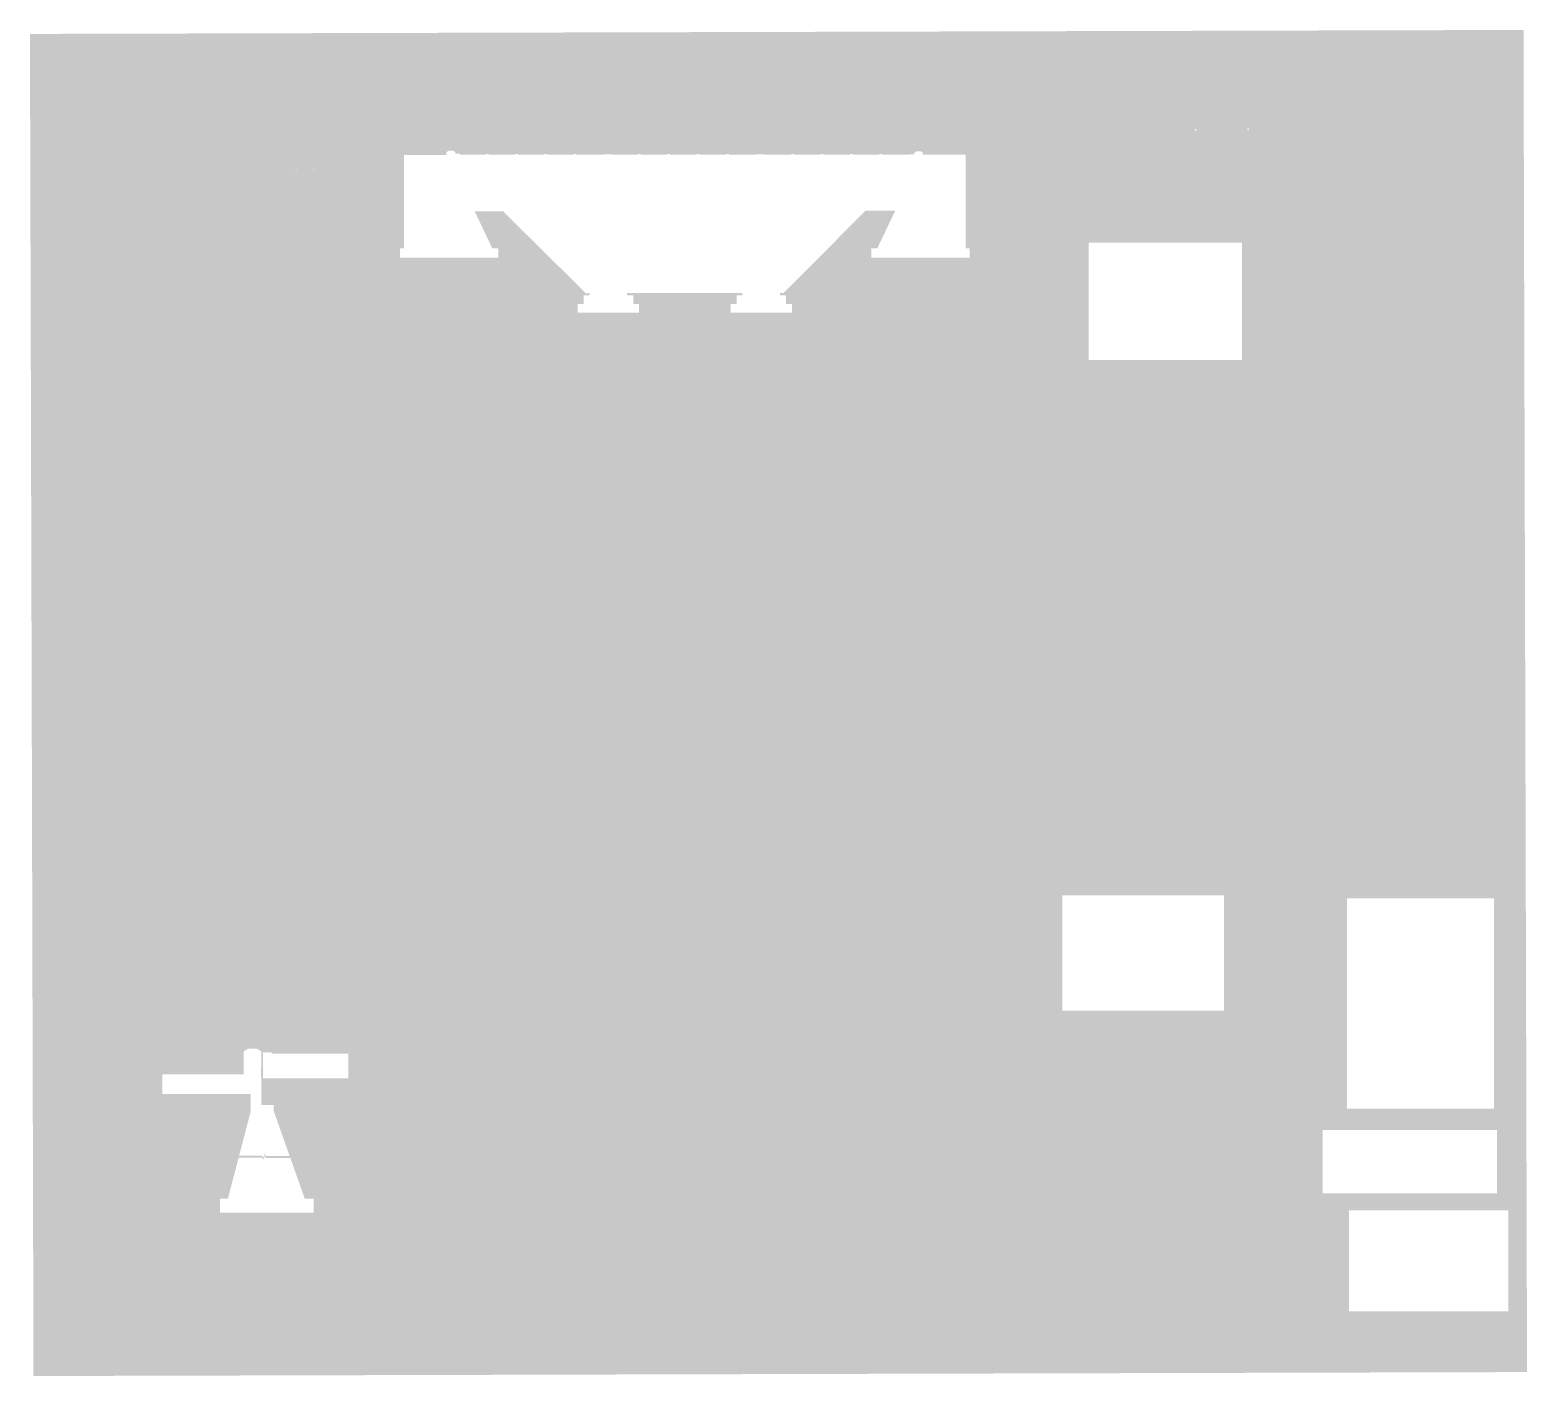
# Model space of a CAD drawing. Header units: metres. Extents: x -1552452794 to 344731, y 2311 to 4475819590.
# Drawn here: x 5124 to 107255, y 2311 to 94108 of the extents above.
import ezdxf

# ---------------------------------------------------------------- set-up
doc = ezdxf.new("R2010")
doc.units = ezdxf.units.M
doc.header["$MEASUREMENT"] = 0
doc.layers.add('DRAWING', color=2, linetype='Continuous')

msp = doc.modelspace()

# ---------------------------------------------------------------- hatches: boundary and pattern name
at = {"layer": 'DRAWING'}
h = msp.add_hatch(dxfattribs=at)
h.set_pattern_fill('AR-CONC', color=256, scale=25)
h.set_pattern_definition([(50, (0, 0), (179.31505, -15.68803), [18.75, -206.25]), (355, (0, 0), (-34.68783, 188.04803), [15, -165]), (100.45144, (14.94, -1.3), (144.62721, 172.36), [15.93505, -175.28553]), (46.1842, (0, 50), (266.81033, -41.37982), [28.125, -309.375]), (96.63564, (22.23, 46.55), (233.6655, 243.52965), [23.9026, -262.92844]), (351.18416, (0, 50), (233.6655, 243.52965), [22.5, -247.5]), (21, (25, 37.5), (149.22676, -100.65472), [18.75, -206.25]), (326, (25, 37.5), (60.82883, 181.2875), [15, -165]), (71.45144, (37.44, 29.11), (210.0556, 80.63279), [15.93505, -175.28553]), (37.5, (0, 0), (3.039964, 83.223463), [0, -163, 0, -167.5, 0, -165.625]), (7.5, (0, 0), (65.767384, 98.60293), [0, -95.5, 0, -159.25, 0, -63.125]), (327.5, (-55.75, 0), (133.45561, -5.638718), [0, -62.5, 0, -195, 0, -258.75]), (317.5, (-80.75, 0), (145.79654, 25.02625), [0, -81.25, 0, -129.5, 0, -183.75])])
h.paths.add_polyline_path([(107011.69113, 94107.65244), (5124.30199, 93837.34596), (5367.11967, 2311.38623), (107254.50881, 2581.69271)])
h.paths.add_polyline_path([(21019.74848, 22609.9762), (21019.74848, 20785.58984), (21759.03384, 20785.58984), (21754.42423, 20385.84088), (22844.3314, 17308.53709), (21218.5071, 17308.53709), (21150.44502, 17475.88777), (21045.73344, 17188.254), (20982.90661, 17334.68566), (19394.64806, 17334.68566), (20192.66058, 20385.84088), (20192.66058, 21541.30222), (14148.74235, 21541.30222), (14148.74235, 21735.67754), (14148.74235, 22876.42293), (19701.67626, 22876.42293), (19701.67626, 24439.28047), (20009.6359, 24648.01908), (20603.55871, 24648.01908), (20906.01909, 24450.26683), (20894.62736, 22876.42293), (20916.06872, 21735.67754), (20916.06872, 20785.58984), (21019.74848, 20785.58984), (21019.74848, 24380.73731), (21605.49066, 24380.73731), (21605.49066, 24303.42994), (26837.66172, 24303.42994), (26837.66172, 22609.9762)], flags=16)
h.paths.add_polyline_path([(21150.44502, 17339.91541), (21218.5071, 17172.56474), (22892.48954, 17172.56474), (23870.9468, 14409.93475), (24480.70621, 14409.93475), (24480.70621, 13461.9835), (18091.67224, 13461.9835), (18091.67224, 14409.93475), (18629.69588, 14409.93475), (19359.08525, 17198.7133), (20982.90661, 17198.7133), (21045.73344, 17052.28164)], flags=16)
h.paths.add_polyline_path([(75557.38376, 27218.28029), (75557.38376, 35101.3204), (86582.58839, 35101.3204), (86582.58839, 27218.28029)], flags=16)
h.paths.add_polyline_path([(42496.47211, 74827.16284), (42496.47211, 75414.66364), (42899.64656, 75414.66364), (42899.64656, 76021.11585), (43288.51154, 76021.11585), (43304.23668, 76172.23454), (43063.84018, 76135.97534), (37404.06111, 81735.78706), (35466.93066, 81732.79739), (36670.47303, 79205.62909), (37067.38324, 79205.62909), (37067.38324, 78578.92918), (32761.72001, 78578.92918), (30377.17908, 78586.08507), (30377.17908, 79205.62909), (30647.35078, 79205.62909), (30647.35078, 84591.1929), (24549.68502, 84591.1929), (24505.50192, 84513.44332), (24442.09857, 84591.1929), (23327.32179, 84591.1929), (23283.13869, 84513.44332), (23219.73534, 84591.1929), (30647.35078, 84591.1929), (30647.35078, 84675.12354), (30647.35078, 85571.63408), (33531.86226, 85571.63408), (33531.86226, 85774.92578), (33701.46205, 85876.57163), (33999.95764, 85869.79532), (34149.20544, 85774.92578), (34150.55962, 85660.27264), (34468.29391, 85660.27264), (34468.29391, 85609.76583), (36237.71778, 85609.76583), (36237.71778, 85650.09024), (36422.7446, 85650.09024), (36422.7446, 85609.76583), (38240.68245, 85609.76583), (38240.68245, 85650.09024), (38425.70928, 85650.09024), (38425.70928, 85609.76583), (40211.05888, 85609.76583), (40211.05888, 85650.09024), (40396.08571, 85650.09024), (40396.08571, 85609.76583), (42214.77555, 85609.76583), (42214.77555, 85650.09024), (42399.80238, 85650.09024), (42399.80238, 85609.76583), (44242.92523, 85609.76583), (44242.92523, 85636.71203), (44852.90748, 85636.71203), (44852.90748, 85609.76583), (46606.45243, 85609.76583), (46606.45243, 85650.09024), (46791.47926, 85650.09024), (46791.47926, 85609.76583), (48612.17801, 85609.76583), (48612.17801, 85650.09024), (48797.20484, 85650.09024), (48797.20484, 85609.76583), (50612.49178, 85609.76583), (50612.49178, 85650.09024), (50797.51861, 85650.09024), (50797.51861, 85609.76583), (52623.0673, 85609.76583), (52623.0673, 85650.09024), (52808.09413, 85650.09024), (52808.09413, 85609.76583), (54667.99457, 85609.76583), (54667.99457, 85636.71203), (55277.97682, 85636.71203), (55277.97682, 85609.76583), (57059.21664, 85609.76583), (57059.21664, 85650.09024), (57244.24347, 85650.09024), (57244.24347, 85609.76583), (59064.38485, 85609.76583), (59064.38485, 85650.09024), (59249.41168, 85650.09024), (59249.41168, 85609.76583), (61066.09205, 85609.76583), (61066.09205, 85650.09024), (61251.11888, 85650.09024), (61251.11888, 85609.76583), (63074.77995, 85609.76583), (63074.77995, 85650.09024), (63259.80678, 85650.09024), (63259.80678, 85609.76583), (65106.89668, 85609.76583), (65106.89668, 85636.71203), (65434.43657, 85636.71203), (65434.43657, 85678.84203), (65598.72947, 85840.3613), (65872.9173, 85840.3613), (66045.16348, 85735.02263), (66045.16348, 85597.83522), (68949.28117, 85597.83522), (68949.28117, 84675.12354), (68949.28117, 79205.62909), (69219.45286, 79205.62909), (69219.45286, 78586.08507), (66834.91193, 78586.08507), (66834.91193, 78578.92918), (62529.2487, 78578.92918), (62529.2487, 79205.62909), (62926.15892, 79205.62909), (64153.25166, 81782.24787), (62122.55513, 81782.24787), (56545.01504, 76172.23454), (56280.23065, 76172.23454), (56297.05757, 76021.11585), (56703.95367, 76021.11585), (56703.95367, 75414.66364), (57102.38424, 75414.66364), (57102.38424, 74827.16284), (52923.60452, 74827.16284), (52923.60452, 75414.66364), (53326.77897, 75414.66364), (53326.77897, 76021.11585), (53715.64395, 76021.11585), (53731.36908, 76172.23454), (45853.09824, 76172.23454), (45869.92517, 76021.11585), (46276.82126, 76021.11585), (46276.82126, 75414.66364), (46675.25184, 75414.66364), (46675.25184, 74827.16284)], flags=16)
h.paths.add_polyline_path([(44058.8219, 76172.23454), (44058.8219, 77140.82378), (40318.59479, 80857.73909), (44058.8219, 80857.73909), (44058.8219, 83423.80609), (44058.8219, 83695.55267), (34665.00695, 83695.55267), (34665.00695, 83532.24026), (34505.02488, 83695.55267), (33656.76844, 83695.55267), (33663.36157, 83416.65682), (33663.36157, 82517.87753), (31505.99003, 84675.12354), (34162.19538, 84675.12354), (44531.87384, 84675.12354), (44531.87384, 84894.00982), (54961.7728, 84894.00982), (54961.7728, 84675.12354), (65434.43657, 84675.12354), (68039.43641, 84675.12354), (65933.27037, 82562.7031), (65933.27037, 83416.65682), (65939.8635, 83695.55267), (65066.58488, 83695.55267), (64931.625, 83560.45594), (64931.625, 83695.55267), (57003.72535, 83695.55267), (55472.77515, 83695.55267), (55472.77515, 83423.80609), (55472.77515, 80857.73909), (59222.61496, 80857.73909), (56436.11357, 78042.22449), (55472.77515, 77105.65597), (55472.77515, 76172.23454), (54485.95431, 76172.23454), (54485.95431, 80857.73909), (45045.64275, 80857.73909), (45045.64275, 76160.15352), (45033.48596, 76172.23454)], flags=0)
h.paths.add_polyline_path([(93301.28671, 19083.66406), (105211.57437, 19083.66406), (105211.57437, 14774.65595), (93301.28671, 14774.65595)], flags=16)
h.paths.add_polyline_path([(97522.88852, 17093.48862), (97522.88852, 17936.18314), (103814.85224, 17945.82596), (103818.04565, 17099.13803)], flags=0)
h.paths.add_polyline_path([(94970.57969, 34879.10035), (104993.08866, 34879.10035), (104993.08866, 20544.88623), (94970.57969, 20544.88623)], flags=16)
h.paths.add_polyline_path([(96480.16932, 33227.35913), (101795.30256, 33232.72897), (101818.21764, 21277.36426), (96514.3769, 21270.79991)], flags=0)
h.paths.add_polyline_path([(95100.06015, 13606.63633), (105980.8777, 13606.63633), (105980.8777, 6723.54821), (95100.06015, 6723.54821)], flags=16)
h.paths.add_polyline_path([(103876.55531, 8707.65697), (103877.30838, 8307.37483), (97633.2986, 8295.62774), (97633.25498, 8695.64382)], flags=0)
h.paths.add_polyline_path([(77347.7353, 71608.87217), (77347.7353, 79604.35984), (87808.80086, 79604.35984), (87808.80086, 71608.87217)], flags=16)
h.paths.add_polyline_path([(77790.36981, 76359.76608), (80914.56392, 77018.34016), (80922.0559, 77098.16402), (77807.60717, 76648.16137), (80940.41969, 77293.82211), (82136.59231, 77273.65081), (86414.81088, 77891.80506), (83814.56402, 77245.35485), (86375.25209, 77621.78969), (83816.23153, 77008.84586), (82240.78387, 77014.00075)], flags=0)
h.paths.add_polyline_path([(85266.97536, 83446.8686), (85266.97536, 87344.98367), (84711.8458, 87344.98367), (84647.30659, 87223.72003), (84570.36624, 87344.98367), (85266.97536, 87344.98367), (85266.97536, 83446.8686), (86156.66105, 83446.8686), (86247.65213, 83174.20255), (86368.97262, 83608.44857), (86500.40368, 83386.27619), (87319.31941, 83386.27619), (87319.31941, 87365.18114), (88296.73487, 87365.18114), (88232.19567, 87243.9175), (88155.25532, 87365.18114), (87319.31941, 87365.18114), (87319.31941, 83386.27619), (86500.40368, 83386.27619), (86368.97262, 83608.44857), (86247.65213, 83174.20255), (86156.66105, 83446.8686)], flags=16)
h.paths.add_polyline_path([(20899.3415, 22625.61643), (14148.74235, 22625.61643), (14148.74235, 21735.67754), (20192.66058, 21735.67754), (20916.06872, 21735.67754)], flags=0)

doc.saveas('drawing.dxf')
